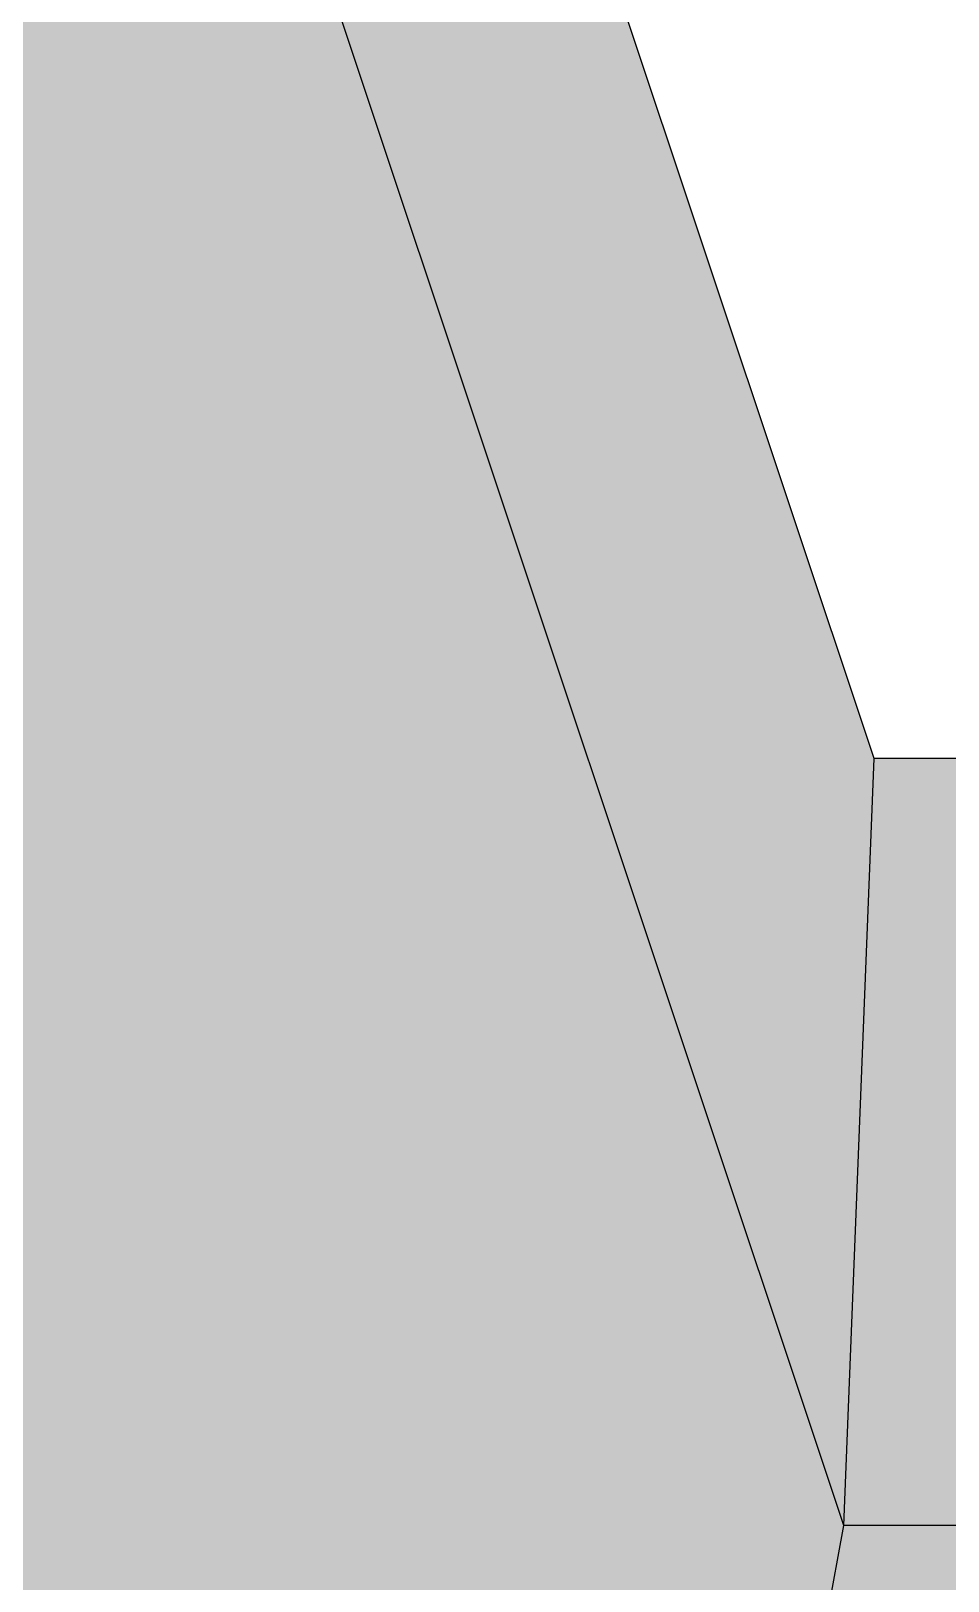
# Model space of a CAD drawing. Header units: millimetres. Extents: x -1499 to 6658, y -12483 to -6008.
# Drawn here: x 1774.98 to 1778.56, y -10983.58 to -10977.51 of the extents above; entities that cross this region are included whole.
import ezdxf

# ---------------------------------------------------------------- set-up
doc = ezdxf.new("R2010")
doc.units = ezdxf.units.MM
doc.layers.add('CS-CONC-MAJR', color=4, linetype='Continuous')

msp = doc.modelspace()

# ---------------------------------------------------------------- hatches: boundary and pattern name
at = {"linetype": 'Continuous'}
h = msp.add_hatch(color=254, dxfattribs=at)
h.dxf.hatch_style = 1
h.paths.add_polyline_path([(1771.1572, -11024.6033), (1771.1572, -11010.2959), (1775.1089, -10973.5619), (1775.2358, -10971.9298), (1775.3687, -10971.6398), (1778.2752, -10980.3593), (1788.1572, -10980.3593), (1788.1572, -11025.2033), (1771.0572, -11025.2033), (1771.0572, -11024.6033)])

# ---------------------------------------------------------------- linework, layer by layer
at = {"layer": 'CS-CONC-MAJR'}
for p, q in [((1778.2752, -10980.3593), (1775.3687, -10971.6398)), ((1778.1572, -10983.3593), (1775.2914, -10974.7618)), ((1778.1572, -10983.3593), (1778.2752, -10980.3593)), ((1788.1572, -10980.3593), (1778.2752, -10980.3593)), ((1771.1572, -11021.6573), (1778.1572, -10983.3593)), ((1788.1572, -10983.3593), (1778.1572, -10983.3593))]:
    msp.add_line(p, q, dxfattribs=at)

doc.saveas('drawing.dxf')
